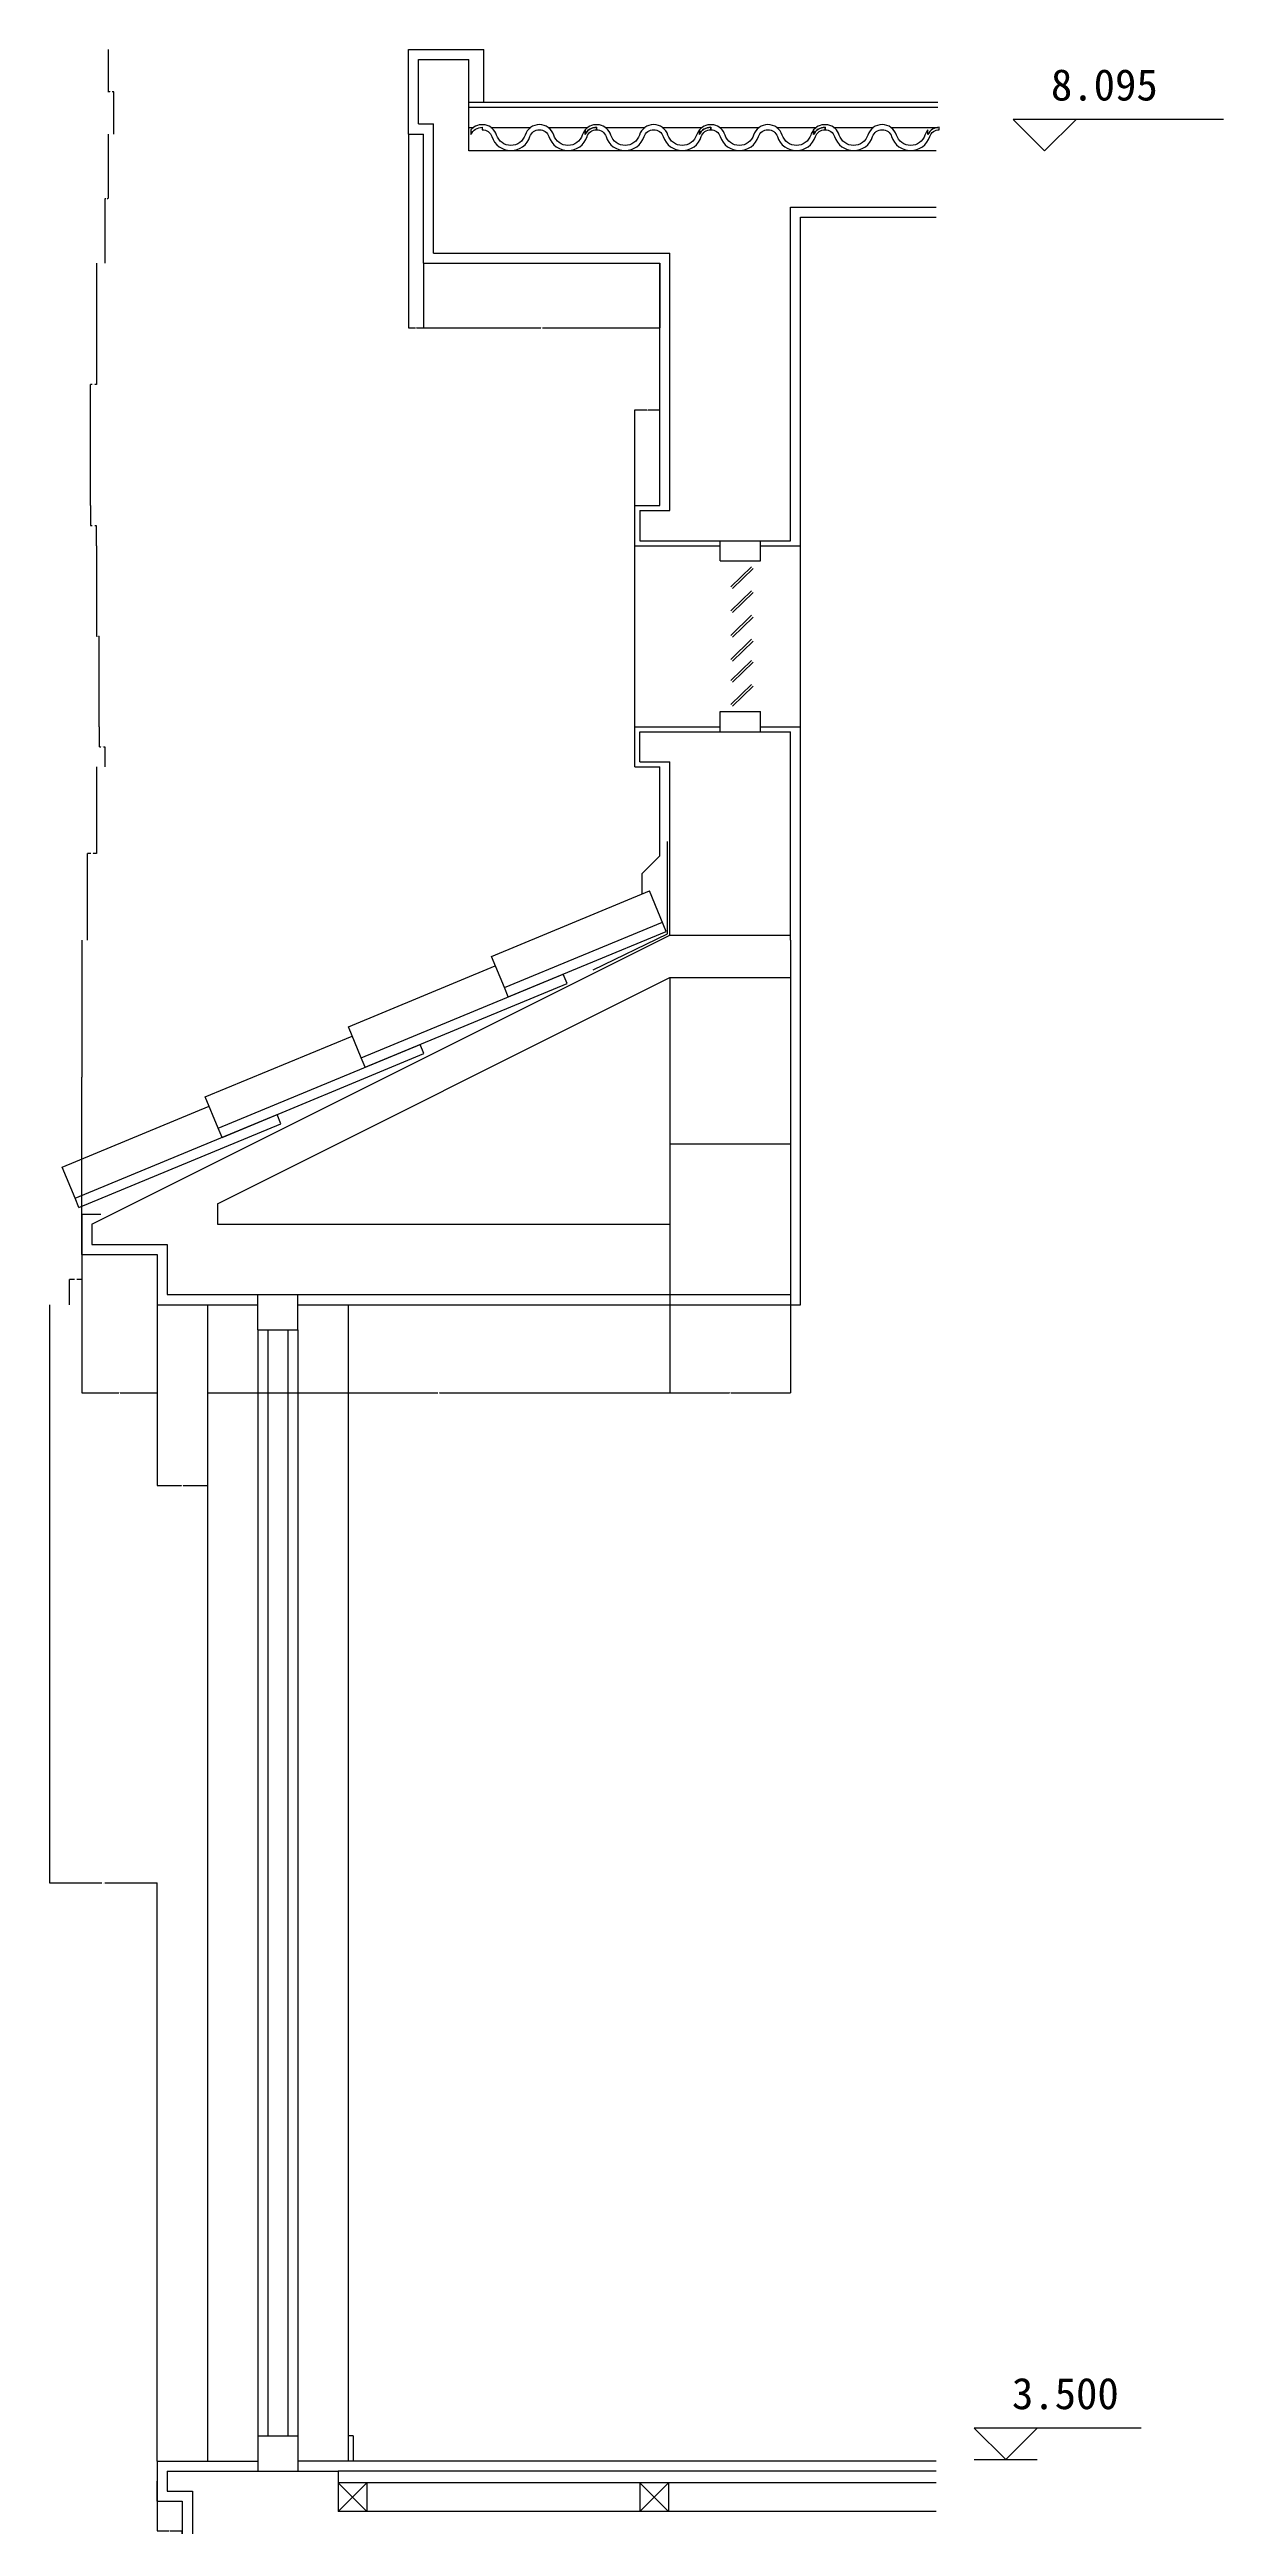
# Model space of a CAD drawing. Header units: metres. Extents: x -2092 to 57740, y -16481 to 10701.
# Drawn here: x 38246 to 40581, y -8662 to -3736 of the extents above; entities that cross this region are included whole.
import ezdxf

# ---------------------------------------------------------------- set-up
doc = ezdxf.new("R2010")
doc.units = ezdxf.units.M
for name, color, linetype in [('2', 2, 'Continuous'), ('DIM2', 3, 'Continuous'), ('E-W', 7, 'Continuous'), ('E-X', 2, 'Continuous'), ('标注', 4, 'Continuous')]:
    doc.layers.add(name, color=color, linetype=linetype)
doc.dimstyles.get("Standard").update_dxf_attribs({"dimtxt": 2.5, "dimasz": 2.5, "dimexe": 1.25, "dimexo": 0.625, "dimtad": 1, "dimcen": 2.5, "dimazin": 3, "dimtfac": 1, "dimtmove": 0, "dimatfit": 3})

# ---------------------------------------------------------------- blocks, each defined once
blk = doc.blocks.new('*D4')
for p, q in [((38310.25, -5507.45), (38310.25, -5779.95)), ((38310, -5779.95), (38309.75, -5779.95)), ((38310.25, -5779.95), (38310.27, -5779.95)), ((38310.27, -6052.45), (38310.27, -5779.95)), ((38310.52, -5779.95), (38310.77, -5779.95))]:
    blk.add_line(p, q)
at = {"layer": 'Defpoints'}
for p in [(38310.25, -5507.45), (38310.25, -5779.95), (38310.27, -6052.45)]:
    blk.add_point(p, dxfattribs=at)
at = {"layer": 'DIM2', "insert": (38310.26, -5778.825), "char_height": 1, "attachment_point": 5}
blk.add_mtext('0,02', dxfattribs=at)
blk = doc.blocks.new('*D66')
for p, q in [((38246.12, -6232.45), (38246.12, -7382.45)), ((38246.37, -7382.45), (38350.195, -7382.45)), ((38356.195, -7382.45), (38460.02, -7382.45)), ((38460.27, -8532.45), (38460.27, -7382.45))]:
    blk.add_line(p, q)
at = {"layer": 'Defpoints'}
for p in [(38246.12, -6232.45), (38246.12, -7382.45), (38460.27, -8532.45)]:
    blk.add_point(p, dxfattribs=at)
at = {"layer": 'DIM2', "insert": (38353.195, -7382.45), "char_height": 1, "attachment_point": 5}
blk.add_mtext('214,15', dxfattribs=at)
blk = doc.blocks.new('*D68')
for p, q in [((38460.27, -8612.45), (38460.27, -8671.28)), ((38460.52, -8671.28), (38484.27, -8671.28)), ((38486.27, -8671.28), (38510.02, -8671.28)), ((38510.27, -8712.45), (38510.27, -8671.28))]:
    blk.add_line(p, q)
at = {"layer": 'Defpoints'}
for p in [(38460.27, -8612.45), (38460.27, -8671.28), (38510.27, -8712.45)]:
    blk.add_point(p, dxfattribs=at)
at = {"layer": 'DIM2', "insert": (38485.27, -8671.28), "char_height": 1, "attachment_point": 5}
blk.add_mtext('50', dxfattribs=at)
blk = doc.blocks.new('*D69')
for p, q in [((38460.27, -8532.45), (38460.27, -8572.45)), ((38460.02, -8572.45), (38459.77, -8572.45)), ((38460.27, -8612.45), (38460.27, -8572.45)), ((38460.27, -8572.45), (38460.27, -8572.45)), ((38460.52, -8572.45), (38460.77, -8572.45))]:
    blk.add_line(p, q)
at = {"layer": 'Defpoints'}
for p in [(38460.27, -8532.45), (38460.27, -8572.45), (38460.27, -8612.45)]:
    blk.add_point(p, dxfattribs=at)
at = {"layer": 'DIM2', "insert": (38460.27, -8571.325), "char_height": 1, "attachment_point": 5}
blk.add_mtext('0', dxfattribs=at)
blk = doc.blocks.new('*D70')
for p, q in [((39480.27, -6072.45), (39480.27, -6407.54)), ((38560.27, -6232.45), (38560.27, -6407.54)), ((38560.52, -6407.54), (39018.77, -6407.54)), ((39021.77, -6407.54), (39480.02, -6407.54))]:
    blk.add_line(p, q)
at = {"layer": 'Defpoints'}
for p in [(39480.27, -6072.45), (38560.27, -6232.45), (38560.27, -6407.54)]:
    blk.add_point(p, dxfattribs=at)
at = {"layer": 'DIM2', "insert": (39020.27, -6407.54), "char_height": 1, "attachment_point": 5}
blk.add_mtext('920', dxfattribs=at)
blk = doc.blocks.new('*D71')
for p, q in [((38460.27, -6232.45), (38460.27, -6592.3)), ((38560.27, -6232.45), (38560.27, -6592.3)), ((38460.52, -6592.3), (38508.77, -6592.3)), ((38511.77, -6592.3), (38560.02, -6592.3))]:
    blk.add_line(p, q)
at = {"layer": 'Defpoints'}
for p in [(38460.27, -6232.45), (38560.27, -6232.45), (38460.27, -6592.3)]:
    blk.add_point(p, dxfattribs=at)
at = {"layer": 'DIM2', "insert": (38510.27, -6592.3), "char_height": 1, "attachment_point": 5}
blk.add_mtext('100', dxfattribs=at)
blk = doc.blocks.new('*D72')
for p, q in [((38310.27, -6132.45), (38310.27, -6407.54)), ((38460.27, -6232.45), (38460.27, -6407.54)), ((38310.52, -6407.54), (38383.77, -6407.54)), ((38386.77, -6407.54), (38460.02, -6407.54))]:
    blk.add_line(p, q)
at = {"layer": 'Defpoints'}
for p in [(38310.27, -6132.45), (38460.27, -6232.45), (38310.27, -6407.54)]:
    blk.add_point(p, dxfattribs=at)
at = {"layer": 'DIM2', "insert": (38385.27, -6407.54), "char_height": 1, "attachment_point": 5}
blk.add_mtext('150', dxfattribs=at)
blk = doc.blocks.new('*D73')
for p, q in [((38310.27, -6132.45), (38310.27, -6182.45)), ((38295.695, -6182.45), (38285.87, -6182.45)), ((38286.12, -6232.45), (38286.12, -6182.45)), ((38310.52, -6182.45), (38300.695, -6182.45))]:
    blk.add_line(p, q)
at = {"layer": 'Defpoints'}
for p in [(38310.27, -6132.45), (38310.27, -6182.45), (38286.12, -6232.45)]:
    blk.add_point(p, dxfattribs=at)
at = {"layer": 'DIM2', "insert": (38298.195, -6182.45), "char_height": 1, "attachment_point": 5}
blk.add_mtext('24,15', dxfattribs=at)
blk = doc.blocks.new('*D74')
for p, q in [((38310.02, -6045.98), (38309.77, -6045.98)), ((38310.27, -6052.45), (38310.27, -6045.98)), ((38310.27, -6132.45), (38310.27, -6045.98)), ((38310.27, -6045.98), (38310.27, -6045.98)), ((38310.52, -6045.98), (38310.77, -6045.98))]:
    blk.add_line(p, q)
at = {"layer": 'Defpoints'}
for p in [(38310.27, -6045.98), (38310.27, -6052.45), (38310.27, -6132.45)]:
    blk.add_point(p, dxfattribs=at)
at = {"layer": 'DIM2', "insert": (38310.27, -6044.855), "char_height": 1, "attachment_point": 5}
blk.add_mtext('0', dxfattribs=at)
blk = doc.blocks.new('*D75')
for p, q in [((39480.27, -6072.45), (39480.27, -6407.54)), ((39720.27, -6212.45), (39720.27, -6407.54)), ((39480.52, -6407.54), (39598.77, -6407.54)), ((39601.77, -6407.54), (39720.02, -6407.54))]:
    blk.add_line(p, q)
at = {"layer": 'Defpoints'}
for p in [(39480.27, -6072.45), (39720.27, -6212.45), (39480.27, -6407.54)]:
    blk.add_point(p, dxfattribs=at)
at = {"layer": 'DIM2', "insert": (39600.27, -6407.54), "char_height": 1, "attachment_point": 5}
blk.add_mtext('240', dxfattribs=at)
blk = doc.blocks.new('*D76')
for p, q in [((38339.28, -5162.95), (38339.28, -5335.2)), ((38328.07, -5335.2), (38321.61, -5335.2)), ((38321.86, -5507.45), (38321.86, -5335.2)), ((38339.53, -5335.2), (38333.07, -5335.2))]:
    blk.add_line(p, q)
at = {"layer": 'Defpoints'}
for p in [(38339.28, -5162.95), (38339.28, -5335.2), (38321.86, -5507.45)]:
    blk.add_point(p, dxfattribs=at)
at = {"layer": 'DIM2', "insert": (38330.57, -5335.2), "char_height": 1, "attachment_point": 5}
blk.add_mtext('17,42', dxfattribs=at)
blk = doc.blocks.new('*D77')
for p, q in [((38345.08, -5082.95), (38345.08, -5122.95)), ((38345.33, -5122.95), (38348.39, -5122.95)), ((38353.39, -5122.95), (38356.45, -5122.95)), ((38356.7, -5162.95), (38356.7, -5122.95))]:
    blk.add_line(p, q)
at = {"layer": 'Defpoints'}
for p in [(38345.08, -5082.95), (38345.08, -5122.95), (38356.7, -5162.95)]:
    blk.add_point(p, dxfattribs=at)
at = {"layer": 'DIM2', "insert": (38350.89, -5122.95), "char_height": 1, "attachment_point": 5}
blk.add_mtext('11,62', dxfattribs=at)
blk = doc.blocks.new('*D78')
for p, q in [((38339.28, -4722.95), (38339.28, -4902.95)), ((38339.53, -4902.95), (38340.68, -4902.95)), ((38343.68, -4902.95), (38344.83, -4902.95)), ((38345.08, -5082.95), (38345.08, -4902.95))]:
    blk.add_line(p, q)
at = {"layer": 'Defpoints'}
for p in [(38339.28, -4722.95), (38339.28, -4902.95), (38345.08, -5082.95)]:
    blk.add_point(p, dxfattribs=at)
at = {"layer": 'DIM2', "insert": (38342.18, -4902.95), "char_height": 1, "attachment_point": 5}
blk.add_mtext('5,8', dxfattribs=at)
blk = doc.blocks.new('*D79')
for p, q in [((38327.67, -4642.95), (38327.67, -4682.95)), ((38327.92, -4682.95), (38330.975, -4682.95)), ((38335.975, -4682.95), (38339.03, -4682.95)), ((38339.28, -4722.95), (38339.28, -4682.95))]:
    blk.add_line(p, q)
at = {"layer": 'Defpoints'}
for p in [(38327.67, -4642.95), (38327.67, -4682.95), (38339.28, -4722.95)]:
    blk.add_point(p, dxfattribs=at)
at = {"layer": 'DIM2', "insert": (38333.475, -4682.95), "char_height": 1, "attachment_point": 5}
blk.add_mtext('11,61', dxfattribs=at)
blk = doc.blocks.new('*D80')
for p, q in [((38339.28, -4161.06), (38339.28, -4402)), ((38330.975, -4402), (38327.42, -4402)), ((38327.67, -4642.95), (38327.67, -4402)), ((38339.53, -4402), (38335.975, -4402))]:
    blk.add_line(p, q)
at = {"layer": 'Defpoints'}
for p in [(38339.28, -4161.06), (38339.28, -4402), (38327.67, -4642.95)]:
    blk.add_point(p, dxfattribs=at)
at = {"layer": 'DIM2', "insert": (38333.475, -4402), "char_height": 1, "attachment_point": 5}
blk.add_mtext('11,61', dxfattribs=at)
blk = doc.blocks.new('*D81')
for p, q in [((38990.27, -4161.06), (38990.27, -4289.4)), ((39460.27, -4161.06), (39460.27, -4289.4)), ((38990.52, -4289.4), (39223.77, -4289.4)), ((39226.77, -4289.4), (39460.02, -4289.4))]:
    blk.add_line(p, q)
at = {"layer": 'Defpoints'}
for p in [(38990.27, -4161.06), (39460.27, -4161.06), (38990.27, -4289.4)]:
    blk.add_point(p, dxfattribs=at)
at = {"layer": 'DIM2', "insert": (39225.27, -4289.4), "char_height": 1, "attachment_point": 5}
blk.add_mtext('470', dxfattribs=at)
blk = doc.blocks.new('*D82')
for p, q in [((38960.27, -3904.06), (38960.27, -4289.4)), ((38990.27, -4161.06), (38990.27, -4289.4)), ((38960.52, -4289.4), (38974.27, -4289.4)), ((38976.27, -4289.4), (38990.02, -4289.4))]:
    blk.add_line(p, q)
at = {"layer": 'Defpoints'}
for p in [(38960.27, -3904.06), (38990.27, -4161.06), (38960.27, -4289.4)]:
    blk.add_point(p, dxfattribs=at)
at = {"layer": 'DIM2', "insert": (38975.27, -4289.4), "char_height": 1, "attachment_point": 5}
blk.add_mtext('30', dxfattribs=at)
blk = doc.blocks.new('*D123')
for p, q in [((38362.5, -3904.06), (38362.5, -4032.56)), ((38356.7, -4161.06), (38356.7, -4032.56)), ((38356.95, -4032.56), (38358.1, -4032.56)), ((38361.1, -4032.56), (38362.25, -4032.56))]:
    blk.add_line(p, q)
at = {"layer": 'Defpoints'}
for p in [(38362.5, -3904.06), (38356.7, -4032.56), (38356.7, -4161.06)]:
    blk.add_point(p, dxfattribs=at)
at = {"layer": 'DIM2', "insert": (38359.6, -4032.56), "char_height": 1, "attachment_point": 5}
blk.add_mtext('5,8', dxfattribs=at)
blk = doc.blocks.new('*D124')
for p, q in [((38362.5, -3736.06), (38362.5, -3820.06)), ((38365.805, -3820.06), (38362.25, -3820.06)), ((38374.36, -3820.06), (38370.805, -3820.06)), ((38374.11, -3904.06), (38374.11, -3820.06))]:
    blk.add_line(p, q)
at = {"layer": 'Defpoints'}
for p in [(38362.5, -3736.06), (38374.11, -3820.06), (38374.11, -3904.06)]:
    blk.add_point(p, dxfattribs=at)
at = {"layer": 'DIM2', "insert": (38368.305, -3820.06), "char_height": 1, "attachment_point": 5}
blk.add_mtext('11,61', dxfattribs=at)
blk = doc.blocks.new('*D130')
for p, q in [((39410.27, -4642.95), (39410.27, -4452.88)), ((39410.52, -4452.88), (39434.27, -4452.88)), ((39436.27, -4452.88), (39460.02, -4452.88)), ((39460.27, -4642.95), (39460.27, -4452.88))]:
    blk.add_line(p, q)
at = {"layer": 'Defpoints'}
for p in [(39410.27, -4452.88), (39410.27, -4642.95), (39460.27, -4642.95)]:
    blk.add_point(p, dxfattribs=at)
at = {"layer": 'DIM2', "insert": (39435.27, -4452.88), "char_height": 1, "attachment_point": 5}
blk.add_mtext('50', dxfattribs=at)

msp = doc.modelspace()

# ---------------------------------------------------------------- linework, layer by layer
at = {"layer": '2'}
for p, q in [((39080.27, -3840.98), (40013.54, -3840.98)), ((38980.27, -3884.06), (39010.27, -3884.06)), ((39080.27, -3850.98), (40013.54, -3850.98)), ((39080.27, -3890.98), (39089.87, -3890.98)), ((39124.18, -3890.98), (39203.5, -3890.98)), ((39237.82, -3890.98), (39317.14, -3890.98)), ((39351.45, -3890.98), (39430.77, -3890.98)), ((39465.09, -3890.98), (39544.41, -3890.98)), ((39578.72, -3890.98), (39658.05, -3890.98)), ((39692.36, -3890.98), (39771.68, -3890.98)), ((39806, -3890.98), (39885.32, -3890.98)), ((39919.63, -3890.98), (40013.54, -3890.98)), ((39125.3, -5539.99), (39439.69, -5409.63)), ((38840.67, -5679.66), (39132.96, -5558.46)), ((39150.95, -5601.84), (39125.3, -5539.99)), ((38556.03, -5819.34), (38848.33, -5698.14)), ((38866.31, -5741.51), (38840.67, -5679.66)), ((38271.4, -5959.02), (38563.69, -5837.82)), ((38581.68, -5881.19), (38556.03, -5819.34)), ((38297.04, -6020.87), (38271.4, -5959.02))]:
    msp.add_line(p, q, dxfattribs=at)
for points in [[(39311.57, -3905.32), (39311.57, -3896.04, 0.1), (39305.89, -3906.18, -0.73), (39249.07, -3906.18, 0.73), (39192.25, -3906.18, -0.73), (39135.43, -3906.18, 0.59), (39084.29, -3896.04), (39084.29, -3905.32, -0.3), (39107.02, -3890.56), (39107.02, -3895.56, -0.32), (39125.92, -3909.28, 0.73), (39201.76, -3909.28, -0.73), (39239.56, -3909.28, 0.73), (39315.39, -3909.28, -0.32), (39334.29, -3895.56), (39334.29, -3890.56, 0.3)], [(39538.84, -3905.32), (39538.84, -3896.04, 0.1), (39533.16, -3906.18, -0.73), (39476.34, -3906.18, 0.73), (39419.52, -3906.18, -0.73), (39362.7, -3906.18, 0.59), (39311.57, -3896.04), (39311.57, -3905.32, -0.3), (39334.29, -3890.56), (39334.29, -3895.56, -0.32), (39353.2, -3909.28, 0.73), (39429.03, -3909.28, -0.73), (39466.83, -3909.28, 0.73), (39542.67, -3909.28, -0.32), (39561.57, -3895.56), (39561.57, -3890.56, 0.3)], [(39766.11, -3905.32), (39766.11, -3896.04, 0.1), (39760.43, -3906.18, -0.73), (39703.61, -3906.18, 0.73), (39646.79, -3906.18, -0.73), (39589.98, -3906.18, 0.59), (39538.84, -3896.04), (39538.84, -3905.32, -0.3), (39561.57, -3890.56), (39561.57, -3895.56, -0.32), (39580.47, -3909.28, 0.73), (39656.3, -3909.28, -0.73), (39694.1, -3909.28, 0.73), (39769.94, -3909.28, -0.32), (39788.84, -3895.56), (39788.84, -3890.56, 0.3)], [(39993.39, -3905.32), (39993.39, -3896.04, 0.1), (39987.7, -3906.18, -0.73), (39930.89, -3906.18, 0.73), (39874.07, -3906.18, -0.73), (39817.25, -3906.18, 0.59), (39766.11, -3896.04), (39766.11, -3905.32, -0.3), (39788.84, -3890.56), (39788.84, -3895.56, -0.32), (39807.74, -3909.28, 0.73), (39883.58, -3909.28, -0.73), (39921.38, -3909.28, 0.73), (39997.21, -3909.28, -0.32), (40016.11, -3895.56), (40016.11, -3890.56, 0.3)]]:
    msp.add_lwpolyline(points, format="xyb", close=True, dxfattribs=at)
at = {"layer": 'E-W'}
for p, q in [((38980.27, -3756.06), (39080.27, -3756.06)), ((38980.27, -3884.06), (38980.27, -3756.06)), ((39080.27, -3937.45), (39080.27, -3756.06)), ((39010.27, -4141.06), (39010.27, -3884.06)), ((40010.06, -3937.45), (39080.27, -3937.45)), ((39720.27, -4049.26), (40010.06, -4049.26)), ((39720.27, -4712.95), (39720.27, -4049.26)), ((39010.27, -4141.06), (39480.27, -4141.06)), ((39480.27, -4652.95), (39480.27, -4141.06)), ((39420.27, -4652.95), (39480.27, -4652.95)), ((39420.27, -4652.95), (39420.27, -4712.95)), ((39420.27, -4712.95), (39720.27, -4712.95)), ((39580.27, -4752.95), (39580.27, -4712.95)), ((39660.27, -4752.95), (39660.27, -4712.95)), ((39580.27, -4752.95), (39660.27, -4752.95)), ((39642.34, -4764.59), (39601.34, -4804.59)), ((39645.83, -4768.17), (39604.83, -4808.17)), ((39642.34, -4812.39), (39601.34, -4852.39)), ((39645.83, -4815.97), (39604.83, -4855.97)), ((39642.34, -4861.17), (39601.34, -4901.17)), ((39645.83, -4864.75), (39604.83, -4904.74)), ((39642.34, -4908.97), (39601.34, -4948.97)), ((39645.83, -4912.55), (39604.83, -4952.55)), ((39642.34, -4950.92), (39601.34, -4990.92)), ((39645.83, -4954.5), (39604.83, -4994.5)), ((39642.34, -4998.72), (39601.34, -5038.72)), ((39645.83, -5002.3), (39604.83, -5042.3)), ((39580.27, -5092.95), (39580.27, -5052.95)), ((39580.27, -5052.95), (39660.27, -5052.95)), ((39660.27, -5092.95), (39660.27, -5052.95)), ((39420.27, -5092.95), (39720.27, -5092.95)), ((39420.27, -5152.95), (39420.27, -5092.95)), ((39720.27, -5507.45), (39720.27, -5092.95)), ((39420.27, -5152.95), (39480.27, -5152.95)), ((39480.27, -5497.45), (39480.27, -5152.95)), ((39475.58, -5495.06), (39475.58, -5311.28)), ((39473, -5489.95), (39439.69, -5409.63)), ((38330.27, -6072.45), (39480.27, -5497.45)), ((39150.95, -5601.84), (39465.34, -5471.48)), ((39158.61, -5620.31), (39473, -5489.95)), ((39327.57, -5566.41), (39475.58, -5495.06)), ((39480.27, -5497.45), (39720.27, -5497.45)), ((39720.27, -5507.45), (39720.27, -5712.45)), ((38580.27, -6031.9), (39480.27, -5581.9)), ((38866.31, -5741.51), (39267.94, -5574.98)), ((38873.97, -5759.99), (39275.6, -5593.45)), ((39158.61, -5620.31), (39150.95, -5601.84)), ((39158.61, -5620.31), (39150.95, -5601.84)), ((39158.61, -5620.31), (39150.95, -5601.84)), ((39275.6, -5593.45), (39267.94, -5574.98)), ((39480.27, -5581.9), (39480.27, -6072.45)), ((39480.27, -5581.9), (39720.27, -5581.9)), ((39720.27, -5712.45), (39720.27, -6012.45)), ((38581.68, -5881.19), (38983.3, -5714.66)), ((38589.34, -5899.67), (38990.96, -5733.13)), ((38873.97, -5759.99), (38866.31, -5741.51)), ((38873.97, -5759.99), (38866.31, -5741.51)), ((38873.97, -5759.99), (38866.31, -5741.51)), ((38990.96, -5733.13), (38983.3, -5714.66)), ((38297.04, -6020.87), (38698.67, -5854.33)), ((38706.33, -5872.81), (38698.67, -5854.33)), ((38304.7, -6039.34), (38706.33, -5872.81)), ((38589.34, -5899.67), (38581.68, -5881.19)), ((38589.34, -5899.67), (38581.68, -5881.19)), ((38589.34, -5899.67), (38581.68, -5881.19)), ((39480.27, -5912.45), (39720.27, -5912.45)), ((38304.7, -6039.34), (38297.04, -6020.87)), ((38580.27, -6031.9), (38580.27, -6072.45)), ((39720.27, -6012.45), (39720.27, -6212.45)), ((38330.27, -6072.45), (38330.27, -6112.45)), ((38580.27, -6072.45), (39480.27, -6072.45)), ((38330.27, -6112.45), (38480.27, -6112.45)), ((38480.27, -6112.45), (38480.27, -6212.45)), ((38480.27, -6212.45), (39720.27, -6212.45)), ((38660.27, -6282.45), (38660.27, -6212.45)), ((38740.27, -6282.45), (38740.27, -6212.45)), ((38660.27, -6282.45), (38740.27, -6282.45)), ((38660.27, -8482.45), (38660.27, -8552.45)), ((38660.27, -8482.45), (38740.27, -8482.45)), ((38740.27, -8482.45), (38740.27, -8552.45)), ((38480.27, -8552.45), (38480.27, -8592.45)), ((38480.27, -8552.45), (38820.27, -8552.45)), ((38820.27, -8552.45), (38820.27, -8632.45)), ((38480.27, -8592.45), (38530.27, -8592.45)), ((38530.27, -8592.45), (38530.27, -8692.45)), ((40010.06, -8632.45), (38820.27, -8632.45))]:
    msp.add_line(p, q, dxfattribs=at)
at = {"layer": 'E-X'}
for p, q in [((38960.27, -3904.06), (38960.27, -3736.06)), ((38960.27, -3736.06), (39110.27, -3736.06)), ((39110.27, -3840.98), (39110.27, -3736.06)), ((38960.27, -3904.06), (38990.27, -3904.06)), ((38990.27, -4161.06), (38990.27, -3904.06)), ((39740.27, -4069.26), (40010.06, -4069.26)), ((39740.27, -6232.45), (39740.27, -4069.26)), ((38990.27, -4161.06), (39460.27, -4161.06)), ((39460.27, -4642.95), (39460.27, -4161.06)), ((39410.27, -5162.95), (39410.27, -4642.95)), ((39410.27, -4642.95), (39460.27, -4642.95)), ((39410.27, -4722.95), (39580.27, -4722.95)), ((39660.27, -4722.95), (39740.27, -4722.95)), ((39410.27, -5082.95), (39580.27, -5082.95)), ((39660.27, -5082.95), (39740.27, -5082.95)), ((39410.27, -5162.95), (39460.27, -5162.95)), ((39460.27, -5339.63), (39460.27, -5162.95)), ((39460.27, -5339.63), (39424.82, -5375.08)), ((39424.82, -5415.79), (39424.82, -5375.08)), ((38310.27, -6052.45), (38347.91, -6052.45)), ((38310.27, -6052.45), (38310.27, -6132.45)), ((38310.27, -6132.45), (38460.27, -6132.45)), ((38460.27, -6132.45), (38460.27, -6232.45)), ((38460.27, -6232.45), (38660.27, -6232.45)), ((38560.27, -6232.45), (38560.27, -8532.45)), ((38740.27, -6232.45), (39740.27, -6232.45)), ((38840.27, -6232.45), (38840.27, -8532.45)), ((38660.27, -6282.45), (38660.27, -8482.45)), ((38680.27, -6282.45), (38680.27, -8482.45)), ((38720.27, -6282.45), (38720.27, -8482.45)), ((38740.27, -6282.45), (38740.27, -8482.45)), ((38850.27, -8482.45), (38840.27, -8482.45)), ((38850.27, -8482.45), (38850.27, -8532.45)), ((38460.27, -8532.45), (38460.27, -8612.45)), ((38460.27, -8532.45), (38660.27, -8532.45)), ((40010.06, -8532.45), (38740.27, -8532.45)), ((40010.06, -8552.45), (38820.27, -8552.45)), ((38460.27, -8612.45), (38510.27, -8612.45)), ((38510.27, -8612.45), (38510.27, -8712.45)), ((38820.27, -8575.45), (38877.27, -8632.45)), ((38877.27, -8575.45), (38820.27, -8632.45)), ((40010.06, -8575.45), (38820.27, -8575.45)), ((38877.27, -8575.45), (38877.27, -8632.45)), ((39420.27, -8575.45), (39477.27, -8632.45)), ((39477.27, -8575.45), (39420.27, -8632.45)), ((39420.27, -8575.45), (39420.27, -8632.45)), ((39477.27, -8575.45), (39477.27, -8632.45))]:
    msp.add_line(p, q, dxfattribs=at)
at = {"layer": '标注'}
for p, q in [((40288.21, -3874.95), (40163.21, -3874.95)), ((40163.21, -3874.95), (40225.71, -3937.45)), ((40225.71, -3937.45), (40288.21, -3874.95)), ((40581.46, -3874.95), (40288.21, -3874.95)), ((40417.69, -8466.69), (40085.68, -8466.69)), ((40085.68, -8466.69), (40148.18, -8529.19)), ((40148.18, -8529.19), (40210.68, -8466.69)), ((40085.68, -8529.19), (40210.68, -8529.19))]:
    msp.add_line(p, q, dxfattribs=at)

# ---------------------------------------------------------------- texts
for s, p in [('8.095', (40238.21, -3837.45)), ('3.500', (40160.68, -8429.19))]:
    msp.add_text(s, height=62.5, dxfattribs=at).set_placement(p)

# ---------------------------------------------------------------- dimensions: what is measured, and where the dimension line sits
at = {"layer": 'DIM2'}
for base, p1, p2, picture, middle in [((38374.11, -3820.06), (38374.11, -3904.06), (38362.5, -3736.06), '*D124', (38368.305, -3820.06)), ((38356.7, -4032.56), (38356.7, -4161.06), (38362.5, -3904.06), '*D123', (38359.6, -4032.56)), ((38960.27, -4289.4), (38960.27, -3904.06), (38990.27, -4161.06), '*D82', (38975.27, -4289.4)), ((38339.28, -4402), (38339.28, -4161.06), (38327.67, -4642.95), '*D80', (38333.475, -4402)), ((38990.27, -4289.4), (38990.27, -4161.06), (39460.27, -4161.06), '*D81', (39225.27, -4289.4)), ((39410.27, -4452.88), (39410.27, -4642.95), (39460.27, -4642.95), '*D130', (39435.27, -4452.88)), ((38327.67, -4682.95), (38327.67, -4642.95), (38339.28, -4722.95), '*D79', (38333.475, -4682.95)), ((38339.28, -4902.95), (38339.28, -4722.95), (38345.08, -5082.95), '*D78', (38342.18, -4902.95)), ((38345.08, -5122.95), (38345.08, -5082.95), (38356.7, -5162.95), '*D77', (38350.89, -5122.95)), ((38339.28, -5335.2), (38339.28, -5162.95), (38321.86, -5507.45), '*D76', (38330.57, -5335.2)), ((38310.25, -5779.95), (38310.25, -5507.45), (38310.27, -6052.45), '*D4', (38310.26, -5778.825)), ((38310.27, -6045.98), (38310.27, -6052.45), (38310.27, -6132.45), '*D74', (38310.27, -6044.855)), ((38560.27, -6407.54), (38560.27, -6232.45), (39480.27, -6072.45), '*D70', (39020.27, -6407.54)), ((39480.27, -6407.54), (39480.27, -6072.45), (39720.27, -6212.45), '*D75', (39600.27, -6407.54)), ((38310.27, -6182.45), (38310.27, -6132.45), (38286.12, -6232.45), '*D73', (38298.195, -6182.45)), ((38310.27, -6407.54), (38310.27, -6132.45), (38460.27, -6232.45), '*D72', (38385.27, -6407.54)), ((38246.12, -7382.45), (38246.12, -6232.45), (38460.27, -8532.45), '*D66', (38353.195, -7382.45)), ((38460.27, -6592.3), (38460.27, -6232.45), (38560.27, -6232.45), '*D71', (38510.27, -6592.3)), ((38460.27, -8572.45), (38460.27, -8532.45), (38460.27, -8612.45), '*D69', (38460.27, -8571.325)), ((38460.27, -8671.28), (38460.27, -8612.45), (38510.27, -8712.45), '*D68', (38485.27, -8671.28))]:
    dim = msp.add_linear_dim(base=base, p1=p1, p2=p2, dimstyle='Standard', dxfattribs=at)
    dim.commit()
    dim.dimension.update_dxf_attribs({"geometry": picture, "text_midpoint": middle})

doc.saveas('drawing.dxf')
